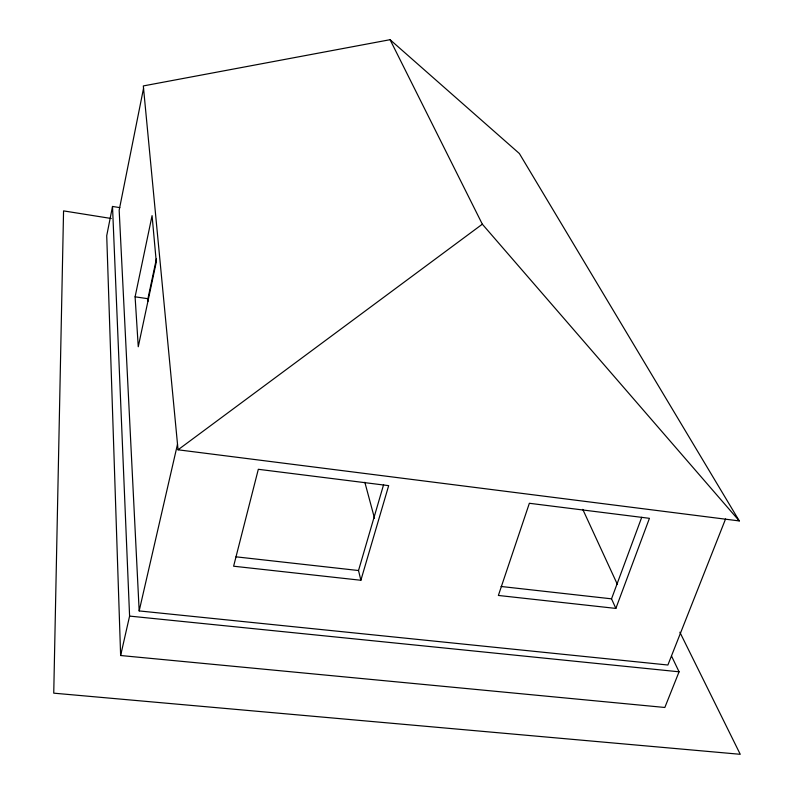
<?xml version="1.0" encoding="UTF-8"?>
<svg xmlns="http://www.w3.org/2000/svg" width="794" height="794" viewBox="0 0 794 794"><rect width="100%" height="100%" fill="white"/><g stroke="black" fill="none" stroke-linecap="round" stroke-linejoin="round"><path stroke-width="1.19" d="M119.844 207.631L112.51 206.45L106.724 235.699L120.628 655.516L664.836 707.474L679.069 671.803L671.585 656.162M143.545 88.283L119.169 210.202L139.178 610.923L667.883 665.015L725.567 518.968M135.099 296.817L152.071 215.621L156.289 262L138.255 346.75L135.099 296.817L147.922 298.713L148.111 301.154M147.922 298.713L156.408 258.824M120.628 655.516L129.591 616.094L112.51 206.45M139.178 610.923L177.509 444.223M360.873 580.265L388.673 485.64L258.318 469.294L233.615 566.211L360.873 580.265L358.521 570.529L383.601 484.677M615.856 608.422L649.432 518.323L529.36 503.277L498.374 595.45L615.856 608.422L611.539 598.835L641.741 517.271M178.045 449.801L482.335 224.196L390.072 39.7L143.317 85.931L178.045 449.801L739.303 520.933L519.365 153.52L390.072 39.7M129.591 616.094L679.069 671.803M235.977 556.822L358.521 570.529M501.074 586.478L611.539 598.835M111.259 218.499L63.56 210.886L53.744 693.162L740.256 754.3L679.863 632.213M482.335 224.196L739.303 520.933M582.766 509.361L617.375 584.374M364.843 482.266L374.48 518.174"/></g></svg>
